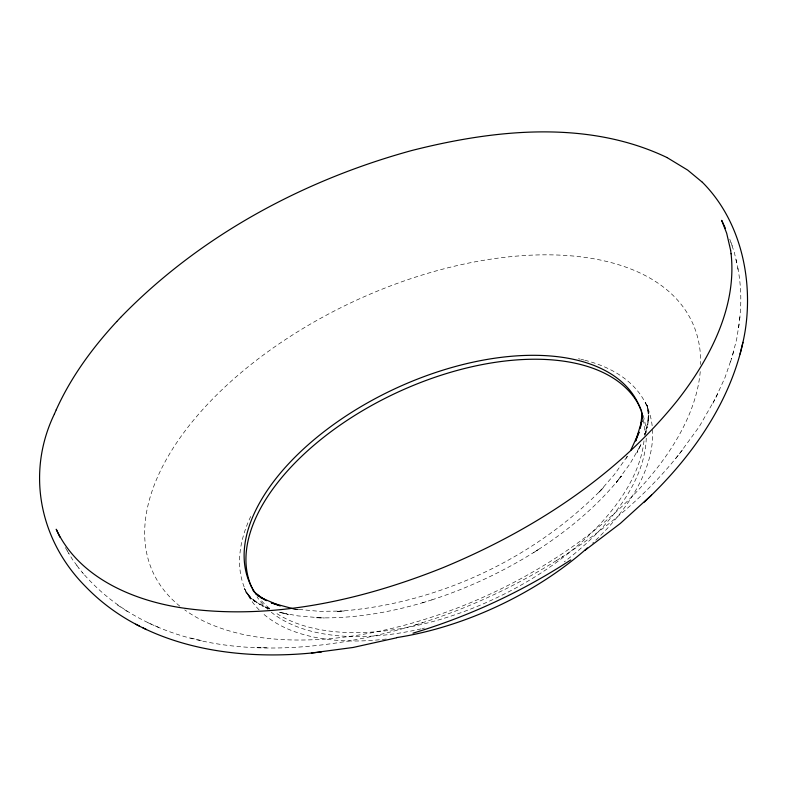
<?xml version="1.0" encoding="UTF-8"?>
<svg xmlns="http://www.w3.org/2000/svg" width="787" height="787" viewBox="0 0 787 787"><rect width="100%" height="100%" fill="white"/><g stroke="black" fill="none" stroke-linecap="round" stroke-linejoin="round"><path stroke-width="0.59" stroke-dasharray="3.94 2.95" d="M647.996 422.708L648.832 415.792L647.721 425.078L648.429 411.139L648.724 418.261L647.15 405.226L649.009 414.444L645.566 402.226L648.734 410.765M739.583 319.748C741.639 302.513 741.108 284.884 737.793 267.846M732.697 354.612L736.681 339.158L739.052 324.067M738.609 327.805L740.026 315.961M648.547 418.202L644.74 435.486M716.013 397.13L725.024 377.494L731.635 358.183M645.045 434.434L647.357 426.623L644.907 434.345M730.503 362.01L733.848 350.727M640.726 444.773L636.919 452.673L640.992 444.616L630.112 463.602L616.241 482.579L621.523 475.978C598.809 504.634 570.496 528.471 540.01 548.49M679.378 453.863L699.23 426.711L714.793 399.53M712.845 403.397L718.01 393.185M627.278 456.43L626.245 458.182L628.115 455.093M627.121 456.627L614.362 474.551L598.238 493.115L603.904 487.104C534.068 559.331 436.234 604.741 335.99 611.46L344.234 611.017L319.65 611.351L293.531 608.922M561.22 557.58C605.272 529.454 646.235 495.653 678.807 454.561M675.787 458.339L682.467 449.997M415.388 624.957C465.56 609.571 513.704 587.535 558.101 559.537M536.478 550.772L541.604 547.457M537.964 549.818L532.907 553.035L534.284 552.14C501.89 572.385 466.966 588.587 430.597 600.274L432.171 599.792L426.446 601.573M556.478 560.58L562.961 556.458M422.304 602.842L428.148 601.061M417.376 624.357C308.199 658.03 163.991 667.494 82.094 572.208M420.878 623.225L422.727 622.674M424.114 602.291C390.273 612.325 355.035 618.464 319.67 617.834M316.118 617.746L324.559 617.972M256.936 647.524L261.884 647.652M262.789 647.681L267.619 647.809M321.106 617.874L297.929 615.896L279.601 612.365L288.376 614.46L278.067 611.715M294.722 609.108L299.473 609.856L293.502 608.813M190.602 638.001L194.901 639.024M197.527 639.644L201.738 640.648M269.223 608.725L261.737 605.616L269.203 608.902M269.41 608.99L252.529 599.753L260.33 604.888L249.223 596.438L254.476 601.268L245.544 591.647L251.378 599.015L244.275 588.499L248.741 596.438M147.946 622.684L151.665 624.327M155.069 625.813L158.728 627.426M117.411 604.977L120.588 607.072M124.228 609.453L127.366 611.529M67.259 550.89L72.699 559.823L79.025 568.293M76.811 565.528L84.288 574.963M65.37 547.516L68.971 553.92M729.736 239.13L734.409 252.666L738.481 271.299M731.093 242.75L732.294 246.016M736.101 259.494L736.789 262.966M179.869 606.187A297.191 161.424 -24.9 0 1 354.701 301.008A297.191 161.424 -24.9 0 1 700.637 364.46M700.243 371.602A297.191 161.424 -24.9 0 1 489.848 594.215A297.191 161.424 -24.9 0 1 184.748 609.895M643.284 419.441A213.975 116.23 -24.9 0 1 644.415 434.247M643.992 440.877A213.975 116.23 -24.9 0 1 493.213 599.409A213.975 116.23 -24.9 0 1 274.811 612.247M269.469 608.292A213.975 116.23 -24.9 0 1 260.231 599.458M584.79 360.23A220.793 119.929 -24.9 0 1 652.325 427.41M652.492 429.594A220.793 119.929 -24.9 0 1 592.532 543.276M386.23 639.034A220.793 119.929 -24.9 0 1 262.317 612.955M259.139 609.915A220.793 119.929 -24.9 0 1 251.83 514.147M578.435 358.754A220.793 119.929 -24.9 0 1 580.275 359.157M581.19 359.364A220.793 119.929 -24.9 0 1 583.895 360.003M643.127 415.388A213.975 116.23 -24.9 0 1 646.216 433.834M646.235 438.172A213.975 116.23 -24.9 0 1 564.181 561.908M424.537 628.065A213.975 116.23 -24.9 0 1 422.226 628.616M421.075 628.882A213.975 116.23 -24.9 0 1 271.289 612.217M267.993 609.404A213.975 116.23 -24.9 0 1 257.015 596.841"/><path stroke-width="1.18" d="M54.441 413.932C25.833 473.095 39.743 540.63 85.734 586.738C144.464 647.563 235.441 661.257 316.128 652.541M648.094 498.446C695.157 453.302 734.379 396.087 745.191 330.688C753.336 278.598 740.38 220.281 702.368 182.259M740.075 354.052L742.918 342.355M56.221 409.84C70.958 377.091 92.482 347.795 116.781 321.519M54.401 414.011L56.261 409.761M630.741 450.331L639.074 432.161L635.66 440.995L641.72 421.202L640.254 428.226L642.084 414.247L641.71 421.675L641.671 412.86M120.598 317.446C199.564 236.031 302.946 180.302 411.857 150.494C494.639 129.481 587.574 119.545 667.071 157.567M116.742 321.558L120.637 317.407M584.928 550.379L620.333 523.434L651.528 495.131M644.337 502.076L647.662 498.85M570.772 559.941C522.037 591.716 468.727 616.457 413.008 633.171M396.569 637.814L353.127 647.465L311.386 653.023M316.718 652.472L321.332 652.01M293.502 608.813L271.328 602.872L279.218 605.596M280.28 605.96L261.245 597.805L266.508 600.658M135.698 624.209L139.329 626.009M142.9 627.819L146.471 629.59M666.982 157.528L687.671 170.09L702.437 182.328M265.445 600.048L255.696 593.605L261.618 598.11L256.503 593.87M253.365 590.87L258.648 596.33L255.775 593.231M725.368 228.319L721.679 220.35L726.676 233.237L730.611 250.236M59.92 537.206L56.221 529.238C78.179 576.694 131.596 600.304 182.466 607.957C270.767 620.756 361.085 600.442 443.13 567.614C532.287 530.645 616.29 476.45 677.233 400.701C710.14 358.695 736.966 306.881 731.084 253.689M730.592 250.138L731.093 253.788M641.503 410.696L641.828 413.942M255.195 592.926A213.975 116.23 -24.9 0 1 395.34 388.562A213.975 116.23 -24.9 0 1 641.897 413.421M253.837 591.627A213.975 116.23 -24.9 0 1 252.893 589.827M252.007 587.997A213.975 116.23 -24.9 0 1 398.852 391.7A213.975 116.23 -24.9 0 1 641.012 409.663M587.358 547.978A220.793 119.929 -24.9 0 1 396.658 637.598M642.261 418.271L642.035 416.156L642.261 418.271"/></g></svg>
